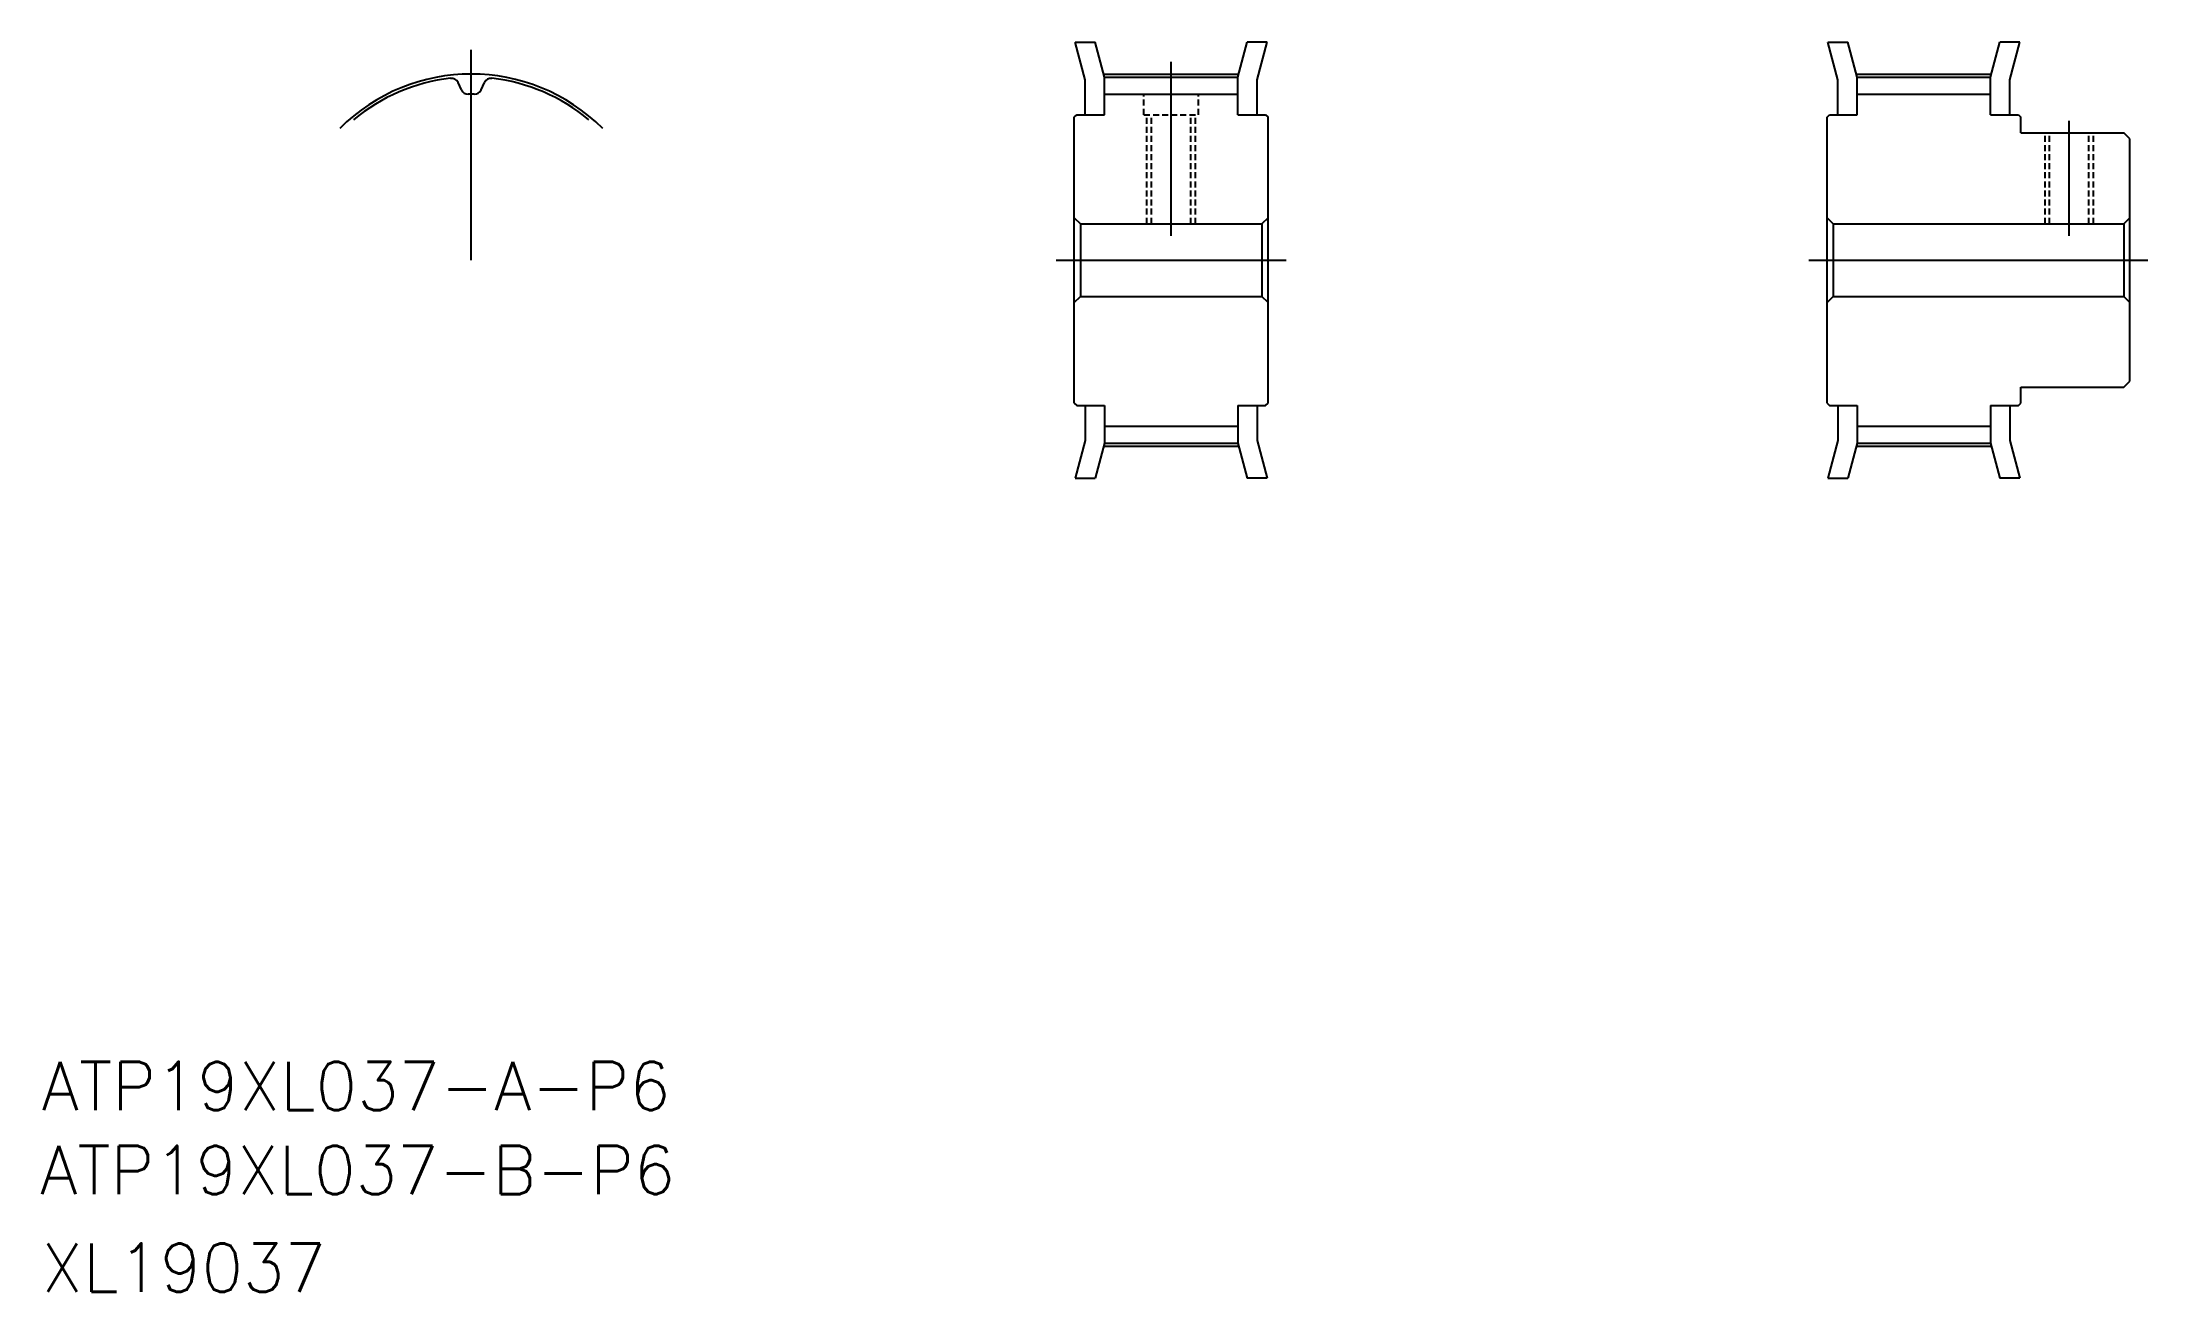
# Model space of a CAD drawing. Extents: x 10 to 184, y 10 to 113.
import ezdxf

# ---------------------------------------------------------------- set-up
doc = ezdxf.new("R2010")
doc.units = 0
doc.linetypes.add('CENTER', pattern=[50.8, 31.75, -6.35, 6.35, -6.35])
doc.linetypes.add('DASHED', pattern=[0.75, 0.5, -0.25])
doc.layers.get('0').update_dxf_attribs({"linetype": 'CONTINUOUS'})
doc.layers.add('CENTER', color=1, linetype='CENTER')
doc.styles.get("Standard").update_dxf_attribs({"font": 'txt', "bigfont": 'BIGFONT'})

msp = doc.modelspace()

# ---------------------------------------------------------------- linework, layer by layer
at = {"color": 7, "linetype": 'CONTINUOUS'}
for p, q in [((95.36, 113.19), (97.02, 113.19)), ((96.19, 110.08), (95.36, 113.19)), ((97.79, 110.3), (97.02, 113.19)), ((108.79, 110.3), (109.57, 113.19)), ((111.23, 113.19), (109.57, 113.19)), ((110.39, 110.08), (111.23, 113.19)), ((158.36, 110.08), (157.53, 113.19)), ((157.53, 113.19), (159.18, 113.19)), ((159.96, 110.3), (159.18, 113.19)), ((170.96, 110.3), (171.73, 113.19)), ((173.39, 113.19), (171.73, 113.19)), ((172.56, 110.08), (173.39, 113.19)), ((44.68, 109.25), (44.4, 109.85)), ((46.29, 109.25), (46.57, 109.85)), ((96.19, 107.19), (96.19, 110.08)), ((97.79, 110.3), (108.79, 110.3)), ((97.79, 107.19), (97.79, 110.3)), ((108.79, 107.19), (108.79, 110.3)), ((110.39, 107.19), (110.39, 110.08)), ((158.36, 107.19), (158.36, 110.08)), ((159.96, 110.3), (170.96, 110.3)), ((159.96, 107.19), (159.96, 110.3)), ((170.96, 107.19), (170.96, 110.3)), ((172.56, 107.19), (172.56, 110.08)), ((97.79, 108.9), (108.79, 108.9)), ((159.96, 108.9), (170.96, 108.9)), ((95.29, 106.99), (95.49, 107.19)), ((95.29, 83.39), (95.29, 106.99)), ((95.49, 107.19), (97.79, 107.19)), ((108.79, 107.19), (111.09, 107.19)), ((111.09, 107.19), (111.29, 106.99)), ((111.29, 83.39), (111.29, 106.99)), ((157.46, 106.99), (157.66, 107.19)), ((157.46, 83.39), (157.46, 106.99)), ((157.66, 107.19), (159.96, 107.19)), ((170.96, 107.19), (173.26, 107.19)), ((173.26, 107.19), (173.46, 106.99)), ((173.46, 105.69), (173.46, 106.99)), ((173.46, 105.69), (173.46, 106.99)), ((173.46, 105.69), (181.96, 105.69)), ((182.46, 105.19), (181.96, 105.69)), ((182.46, 85.19), (182.46, 105.19)), ((95.29, 98.69), (95.79, 98.19)), ((95.79, 98.19), (110.79, 98.19)), ((95.79, 98.19), (95.79, 92.19)), ((111.29, 98.69), (110.79, 98.19)), ((110.79, 98.19), (110.79, 92.19)), ((157.46, 98.69), (157.96, 98.19)), ((157.96, 98.19), (181.96, 98.19)), ((157.96, 98.19), (157.96, 92.19)), ((181.96, 98.19), (182.46, 98.69)), ((181.96, 98.19), (181.96, 92.19)), ((95.29, 91.69), (95.79, 92.19)), ((95.79, 92.19), (110.79, 92.19)), ((111.29, 91.69), (110.79, 92.19)), ((157.46, 91.69), (157.96, 92.19)), ((157.96, 92.19), (181.96, 92.19)), ((181.96, 92.19), (182.46, 91.69)), ((173.46, 84.69), (181.96, 84.69)), ((173.46, 83.39), (173.46, 84.69)), ((181.96, 84.69), (182.46, 85.19)), ((95.29, 83.39), (95.49, 83.19)), ((95.49, 83.19), (97.79, 83.19)), ((96.19, 83.19), (96.19, 80.29)), ((97.79, 83.19), (97.79, 80.08)), ((108.79, 83.19), (108.79, 80.08)), ((108.79, 83.19), (111.09, 83.19)), ((110.39, 83.19), (110.39, 80.29)), ((111.09, 83.19), (111.29, 83.39)), ((157.46, 83.39), (157.66, 83.19)), ((157.66, 83.19), (159.96, 83.19)), ((158.36, 83.19), (158.36, 80.29)), ((159.96, 83.19), (159.96, 80.08)), ((170.96, 83.19), (173.26, 83.19)), ((170.96, 83.19), (170.96, 80.08)), ((172.56, 83.19), (172.56, 80.29)), ((173.26, 83.19), (173.46, 83.39)), ((96.19, 80.29), (95.36, 77.19)), ((97.79, 80.08), (97.02, 77.19)), ((97.79, 81.48), (108.79, 81.48)), ((97.79, 80.08), (108.79, 80.08)), ((108.79, 80.08), (109.57, 77.19)), ((110.39, 80.29), (111.23, 77.19)), ((158.36, 80.29), (157.53, 77.19)), ((159.96, 80.08), (159.18, 77.19)), ((159.96, 81.48), (170.96, 81.48)), ((159.96, 80.08), (170.96, 80.08)), ((170.96, 80.08), (171.73, 77.19)), ((172.56, 80.29), (173.39, 77.19)), ((95.36, 77.19), (97.02, 77.19)), ((111.23, 77.19), (109.57, 77.19)), ((157.53, 77.19), (159.18, 77.19)), ((173.39, 77.19), (171.73, 77.19))]:
    msp.add_line(p, q, dxfattribs=at)
at = {"color": 3, "linetype": 'DASHED'}
for p, q in [((101.04, 107.19), (101.04, 108.9)), ((105.54, 107.19), (105.54, 108.9)), ((101.04, 107.19), (105.54, 107.19)), ((101.29, 98.19), (101.29, 107.19)), ((101.67, 98.19), (101.67, 107.19)), ((104.91, 98.19), (104.91, 107.19)), ((105.29, 98.19), (105.29, 107.19)), ((175.46, 98.19), (175.46, 105.69)), ((175.84, 98.19), (175.84, 105.69)), ((179.08, 98.19), (179.08, 105.69)), ((179.46, 98.19), (179.46, 105.69))]:
    msp.add_line(p, q, dxfattribs=at)
at = {"color": 7, "linetype": 'CONTINUOUS'}
for centre, radius, start, end in [((45.48, 95.19), 15.11, 96.4939, 130), ((43.84, 109.59), 0.61, 25, 96.4939), ((47.12, 109.59), 0.61, 83.5061, 155), ((45.48, 95.19), 15.11, 50, 83.5061), ((45.23, 109.5), 0.61, 205, 271.0092), ((45.48, 95.19), 13.71, 88.9908, 91.0092), ((45.74, 109.5), 0.61, 268.9908, 335)]:
    msp.add_arc(centre, radius, start, end, dxfattribs=at)
at = {"layer": 'CENTER', "color": 1, "linetype": 'CENTER'}
for p, q in [((45.48, 95.19), (45.48, 112.56)), ((103.29, 97.19), (103.29, 111.55)), ((97.79, 110.55), (108.79, 110.55)), ((159.96, 110.55), (170.96, 110.55)), ((177.46, 97.19), (177.46, 106.69)), ((93.79, 95.19), (112.79, 95.19)), ((155.96, 95.19), (183.96, 95.19)), ((97.79, 79.83), (108.79, 79.83)), ((159.96, 79.83), (170.96, 79.83))]:
    msp.add_line(p, q, dxfattribs=at)
msp.add_arc((45.48, 95.19), 15.36, 45, 135, dxfattribs=at)

# ---------------------------------------------------------------- texts
at = {"color": 7, "linetype": 'CONTINUOUS'}
for s, p in [('ATP19XL037-A-P6', (10, 25)), ('ATP19XL037-B-P6', (9.87, 18.06)), ('XL19037', (10, 10))]:
    msp.add_text(s, height=4, dxfattribs=at).set_placement(p)

doc.saveas('drawing.dxf')
